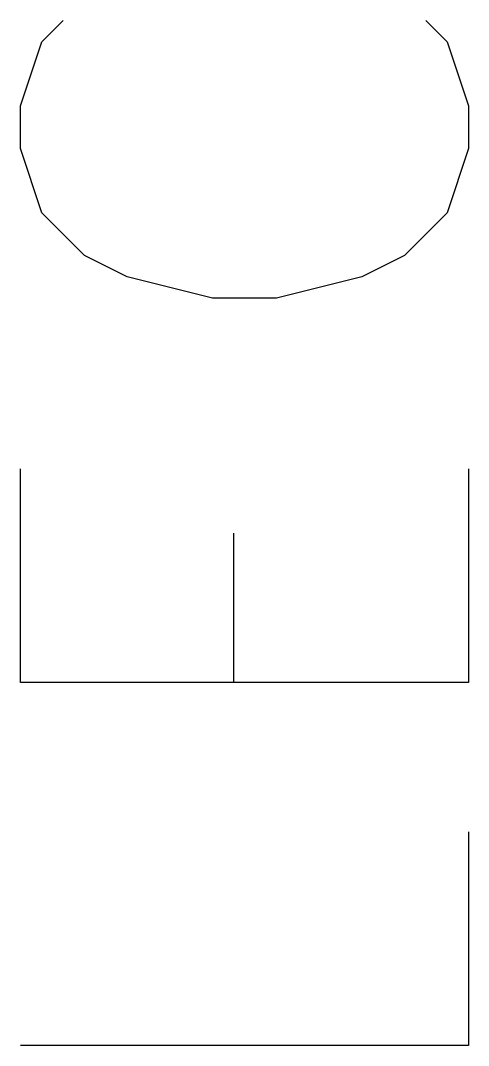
# Model space of a CAD drawing. Header units: inches. Extents: x -0.84 to 5.31, y 0.07 to 4.14.
# Drawn here: x 0.4557 to 0.4833, y 1.7034 to 1.7664 of the extents above; entities that cross this region are included whole.
import ezdxf

# ---------------------------------------------------------------- set-up
doc = ezdxf.new("R2010")
doc.units = ezdxf.units.IN
doc.header["$MEASUREMENT"] = 0
doc.layers.add('F.Silkscreen', color=41, linetype='CONTINUOUS', true_color=0xf2eda1)

msp = doc.modelspace()

# ---------------------------------------------------------------- linework, layer by layer
at = {"layer": 'F.Silkscreen', "linetype": 'CONTINUOUS'}
for p, q in [((0.457036, 1.765092), (0.458349, 1.766404)), ((0.480658, 1.766404), (0.481971, 1.765092)), ((0.455724, 1.761155), (0.457036, 1.765092)), ((0.481971, 1.765092), (0.483283, 1.761155)), ((0.455724, 1.75853), (0.455724, 1.761155)), ((0.483283, 1.761155), (0.483283, 1.75853)), ((0.457036, 1.754593), (0.455724, 1.75853)), ((0.483283, 1.75853), (0.481971, 1.754593)), ((0.459661, 1.751969), (0.457036, 1.754593)), ((0.481971, 1.754593), (0.479346, 1.751969)), ((0.462286, 1.750656), (0.459661, 1.751969)), ((0.479346, 1.751969), (0.476721, 1.750656)), ((0.467535, 1.749344), (0.462286, 1.750656)), ((0.476721, 1.750656), (0.471472, 1.749344)), ((0.471472, 1.749344), (0.467535, 1.749344)), ((0.455724, 1.725722), (0.455724, 1.738845)), ((0.483283, 1.738845), (0.483283, 1.725722)), ((0.468847, 1.725722), (0.468847, 1.734908)), ((0.483283, 1.725722), (0.455724, 1.725722)), ((0.483283, 1.716535), (0.483283, 1.703412)), ((0.483283, 1.703412), (0.455724, 1.703412))]:
    msp.add_line(p, q, dxfattribs=at)

doc.saveas('drawing.dxf')
